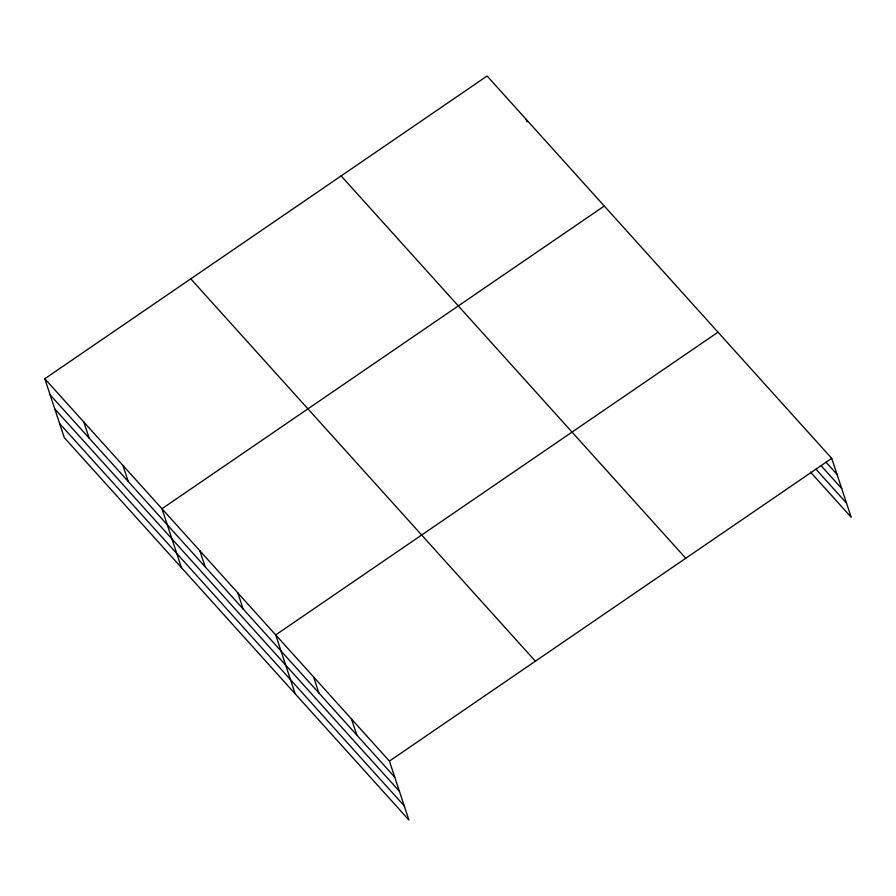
<?xml version="1.0" encoding="UTF-8"?>
<svg xmlns="http://www.w3.org/2000/svg" width="896" height="896" viewBox="0 0 896 896"><rect width="100%" height="100%" fill="white"/><g stroke="black" fill="none" stroke-linecap="round" stroke-linejoin="round"><path stroke-width="1.34" d="M44.8 378.75L389.424 761.096L408.901 819.986L64.277 437.64L44.8 378.75L487.099 76.014L831.723 458.36L851.2 517.25L810.522 472.114M604.274 206.013L161.974 508.749L181.451 567.638M717.998 332.192L275.699 634.928L295.176 693.806M389.424 761.096L831.723 458.36M825.944 462.101L837.032 474.41M821.363 465.976L841.714 488.544M816.01 469.258L846.53 503.115M341.141 175.918L685.765 558.264M190.758 278.846L535.382 661.192M50.109 394.8L394.733 777.146M54.779 408.946L399.403 791.28M59.595 423.506L404.219 805.851M526.165 119.347L526.971 121.822M351.512 719.04L356.821 735.09M313.611 676.984L318.92 693.034M237.787 592.861L243.096 608.922M199.875 550.805L205.184 566.854M122.92 465.416L128.229 481.466M83.854 422.083L89.163 438.133"/></g></svg>
